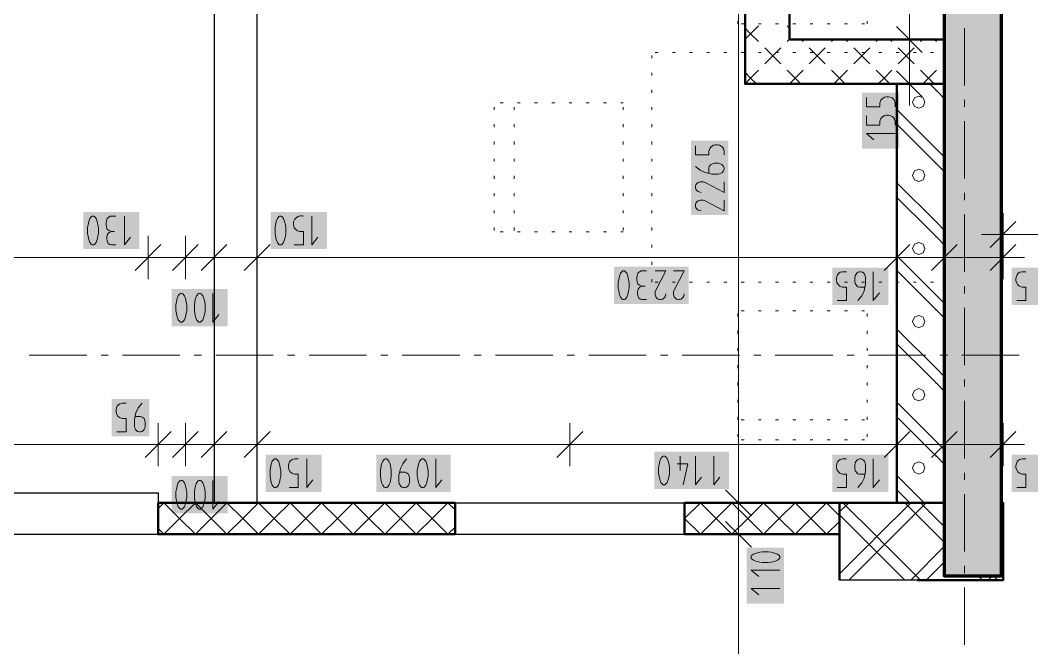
# Model space of a CAD drawing. Header units: millimetres. Extents: x 0 to 594, y 0 to 420.
# Drawn here: x 88.63 to 124.77, y 226.62 to 249.04 of the extents above; entities that cross this region are included whole.
import ezdxf

# ---------------------------------------------------------------- set-up
doc = ezdxf.new("R2010")
doc.units = ezdxf.units.MM
doc.header["$LTSCALE"] = 8
for name, color, linetype in [('PDF_Instalacni prizdivka do 1m', 7, 'Continuous'), ('PDF_Instalacni prizdivky', 7, 'Continuous'), ('PDF_Koty delkove', 7, 'Continuous'), ('PDF_Kuchyne', 7, 'Continuous'), ('PDF_Nabytek', 7, 'Continuous'), ('PDF_Osy hlavni', 7, 'Continuous'), ('PDF_Pricky CP', 7, 'Continuous'), ('PDF_Pricky zdene', 7, 'Continuous'), ('PDF_Sanita', 7, 'Continuous'), ('PDF_Steny akusticke', 7, 'Continuous'), ('PDF_Steny obvodove nosne', 7, 'Continuous')]:
    doc.layers.add(name, color=color, linetype=linetype)

msp = doc.modelspace()

# ---------------------------------------------------------------- linework, layer by layer
at = {"layer": 'PDF_Instalacni prizdivka do 1m', "lineweight": 25}
msp.add_lwpolyline([(95.556, 255.018), (95.556, 231.802), (97.094, 231.802), (97.094, 255.018)], close=True, dxfattribs=at)
at = {"layer": 'PDF_Instalacni prizdivky', "lineweight": 50}
msp.add_lwpolyline([(121.642, 231.802), (121.642, 246.767), (119.951, 246.767), (119.951, 231.802)], close=True, dxfattribs=at)
at = {"layer": 'PDF_Instalacni prizdivky', "lineweight": 9}
for points in [[(121.386, 246.505), (121.125, 246.767)], [(121.642, 246.249), (121.386, 246.505)], [(120.733, 246.333), (120.577, 246.268), (120.513, 246.113), (120.577, 245.958), (120.733, 245.894), (120.888, 245.958), (120.952, 246.113), (120.888, 246.268), (120.733, 246.333)], [(121.642, 244.158), (121.386, 244.414), (119.951, 245.849)], [(121.125, 244.153), (119.951, 245.326)], [(121.386, 243.891), (121.125, 244.153)], [(121.642, 243.635), (121.386, 243.891)], [(121.642, 241.544), (121.386, 241.8), (119.951, 243.235)], [(121.125, 241.539), (119.951, 242.713)], [(121.386, 241.278), (121.125, 241.539)], [(121.642, 241.022), (121.386, 241.278)], [(121.642, 238.931), (121.386, 239.187), (119.951, 240.622)], [(121.125, 238.925), (119.951, 240.099)], [(121.386, 238.664), (121.125, 238.925)], [(121.642, 238.408), (121.386, 238.664)], [(121.642, 236.317), (121.386, 236.573), (119.951, 238.008)], [(121.125, 236.312), (119.951, 237.485)], [(121.386, 236.05), (121.125, 236.312)], [(121.642, 235.794), (121.386, 236.05)], [(121.642, 233.703), (121.386, 233.959), (119.951, 235.394)], [(121.125, 233.698), (119.951, 234.872)], [(121.386, 233.437), (121.125, 233.698)], [(121.642, 233.18), (121.386, 233.437)], [(120.93, 231.802), (119.951, 232.781)], [(120.407, 231.802), (119.951, 232.258)]]:
    msp.add_lwpolyline(points, dxfattribs=at)
for points in [[(120.733, 243.719), (120.577, 243.655), (120.513, 243.499), (120.577, 243.344), (120.733, 243.28), (120.888, 243.344), (120.952, 243.499), (120.888, 243.655)], [(120.733, 241.105), (120.577, 241.041), (120.513, 240.886), (120.577, 240.73), (120.733, 240.666), (120.888, 240.73), (120.952, 240.886), (120.888, 241.041)], [(120.733, 238.492), (120.577, 238.427), (120.513, 238.272), (120.577, 238.117), (120.733, 238.052), (120.888, 238.117), (120.952, 238.272), (120.888, 238.427)], [(120.733, 235.878), (120.577, 235.813), (120.513, 235.658), (120.577, 235.503), (120.733, 235.439), (120.888, 235.503), (120.952, 235.658), (120.888, 235.813)], [(120.733, 233.264), (120.577, 233.2), (120.513, 233.045), (120.577, 232.889), (120.733, 232.825), (120.888, 232.889), (120.952, 233.045), (120.888, 233.2)]]:
    msp.add_lwpolyline(points, close=True, dxfattribs=at)
at = {"layer": 'PDF_Instalacni prizdivky', "lineweight": 9, "transparency": 33554559}
for points in [[(121.347, 246.5), (121.324, 246.523), (121.37, 246.523), (121.347, 246.547)], [(121.347, 243.887), (121.324, 243.91), (121.37, 243.91), (121.347, 243.933)], [(121.347, 241.273), (121.324, 241.296), (121.37, 241.296), (121.347, 241.319)], [(121.347, 238.659), (121.324, 238.682), (121.37, 238.682), (121.347, 238.705)], [(121.347, 236.046), (121.324, 236.069), (121.37, 236.069), (121.347, 236.092)], [(121.347, 233.432), (121.324, 233.455), (121.37, 233.455), (121.347, 233.478)]]:
    msp.add_solid(points, dxfattribs=at)
at = {"layer": 'PDF_Koty delkove', "lineweight": 18}
for points in [[(114.291, 215.761), (114.291, 230.674), (114.291, 231.802), (114.291, 255.018), (114.291, 256.555), (114.291, 259.015), (114.291, 264.499), (114.291, 266.088), (114.291, 284.64)], [(120.397, 246.767), (120.397, 248.355), (120.397, 256.555), (120.397, 259.015), (120.397, 264.499), (120.397, 266.088)], [(120.858, 247.894), (119.936, 248.817)], [(121.166, 248.355), (120.397, 248.355), (119.628, 248.355)], [(120.858, 246.305), (119.936, 247.228)], [(121.166, 246.767), (120.397, 246.767), (119.628, 246.767)], [(120.397, 246.767), (120.397, 245.998)], [(118.86, 246.278), (118.86, 245.95), (119.337, 245.95), (119.337, 246.087), (119.372, 246.182), (119.423, 246.237), (119.508, 246.292), (119.576, 246.306), (119.645, 246.306), (119.713, 246.292), (119.781, 246.265), (119.832, 246.223), (119.867, 246.169), (119.885, 246.087), (119.885, 245.95)], [(118.86, 245.621), (118.86, 245.293), (119.337, 245.293), (119.337, 245.43), (119.372, 245.525), (119.423, 245.58), (119.508, 245.635), (119.576, 245.649), (119.645, 245.649), (119.713, 245.635), (119.781, 245.607), (119.832, 245.566), (119.867, 245.512), (119.885, 245.43), (119.885, 245.293)], [(119.885, 244.992), (118.86, 244.992), (119.132, 244.773)], [(112.753, 244.56), (112.753, 244.232), (113.231, 244.232), (113.231, 244.369), (113.266, 244.464), (113.317, 244.519), (113.402, 244.573), (113.47, 244.587), (113.538, 244.587), (113.607, 244.573), (113.675, 244.546), (113.726, 244.505), (113.761, 244.451), (113.778, 244.369), (113.778, 244.232)], [(113.231, 243.575), (113.231, 243.766), (113.248, 243.821), (113.282, 243.862), (113.317, 243.889), (113.367, 243.916), (113.436, 243.93), (113.572, 243.93), (113.641, 243.916), (113.692, 243.889), (113.726, 243.862), (113.761, 243.821), (113.778, 243.766), (113.778, 243.712), (113.761, 243.657), (113.726, 243.616), (113.692, 243.589), (113.641, 243.561), (113.572, 243.547), (113.334, 243.547), (113.095, 243.602), (112.923, 243.684), (112.753, 243.821)], [(113.778, 243.273), (113.778, 242.89), (113.095, 243.246), (113.026, 243.273), (112.923, 243.273), (112.856, 243.246), (112.805, 243.205), (112.77, 243.164), (112.753, 243.109), (112.753, 243.055), (112.77, 243), (112.805, 242.959), (112.856, 242.917), (112.957, 242.89)], [(113.778, 242.616), (113.778, 242.233), (113.095, 242.589), (113.026, 242.616), (112.923, 242.616), (112.856, 242.589), (112.805, 242.548), (112.77, 242.507), (112.753, 242.452), (112.753, 242.398), (112.77, 242.343), (112.805, 242.302), (112.856, 242.26), (112.957, 242.233)], [(123.744, 242.154), (123.744, 241.385), (123.744, 240.617)], [(91.711, 241.87), (91.697, 241.802), (91.697, 241.733), (91.711, 241.648), (91.738, 241.58), (91.793, 241.529), (91.888, 241.494)], [(92.053, 242.042), (91.861, 242.042), (91.793, 242.007), (91.738, 241.956), (91.711, 241.87)], [(92.354, 242.042), (92.354, 241.017), (92.572, 241.289)], [(99.049, 242.042), (99.049, 241.017), (99.268, 241.289)], [(124.205, 241.847), (123.282, 240.924)], [(92.053, 241.017), (91.888, 241.017), (91.833, 241.033), (91.779, 241.068), (91.751, 241.119), (91.724, 241.221), (91.724, 241.289), (91.751, 241.392), (91.806, 241.46), (91.888, 241.494), (91.998, 241.494)], [(93.199, 241.333), (93.199, 240.565), (93.199, 239.796)], [(94.531, 241.333), (94.531, 240.565), (94.531, 239.796)], [(95.556, 241.333), (95.556, 240.565), (95.556, 239.796)], [(97.094, 241.333), (97.094, 240.565), (97.094, 239.796)], [(119.951, 241.333), (119.951, 240.565), (119.951, 239.796)], [(121.642, 241.333), (121.642, 240.565), (121.642, 239.796)], [(123.744, 241.385), (122.975, 241.385)], [(256.224, 241.385), (178.529, 241.385), (171.047, 241.385), (163.154, 241.385), (153.11, 241.385), (151.623, 241.385), (123.744, 241.385)], [(123.744, 241.333), (123.744, 240.565), (123.744, 239.796)], [(93.66, 241.026), (92.738, 240.103)], [(94.993, 241.026), (94.07, 240.103)], [(96.018, 241.026), (95.095, 240.103)], [(97.555, 241.026), (96.632, 240.103)], [(120.412, 241.026), (119.49, 240.103)], [(122.104, 241.026), (121.181, 240.103)], [(124.205, 241.026), (123.282, 240.103)], [(97.094, 240.565), (95.556, 240.565), (94.531, 240.565), (93.199, 240.565), (77.721, 240.565), (65.37, 240.565), (63.115, 240.565), (61.629, 240.565)], [(97.094, 240.565), (111.665, 240.565), (118.726, 240.565), (119.951, 240.565), (120.278, 240.565), (121.642, 240.565), (123.744, 240.565), (124.512, 240.565)], [(111.01, 240.085), (110.819, 240.085), (110.751, 240.05), (110.696, 239.999), (110.669, 239.914), (110.655, 239.845), (110.655, 239.777), (110.669, 239.692), (110.696, 239.624), (110.751, 239.573), (110.846, 239.538)], [(111.312, 240.085), (111.695, 240.085), (111.339, 239.402), (111.312, 239.333), (111.312, 239.23), (111.339, 239.163), (111.38, 239.112), (111.421, 239.077), (111.476, 239.06), (111.53, 239.06), (111.585, 239.077), (111.626, 239.112), (111.667, 239.163), (111.695, 239.264)], [(111.969, 240.085), (112.352, 240.085), (111.996, 239.402), (111.969, 239.333), (111.969, 239.23), (111.996, 239.163), (112.037, 239.112), (112.078, 239.077), (112.133, 239.06), (112.187, 239.06), (112.242, 239.077), (112.283, 239.112), (112.324, 239.163), (112.352, 239.264)], [(117.819, 239.027), (118.148, 239.027), (118.148, 239.505), (118.011, 239.505), (117.915, 239.54), (117.86, 239.591), (117.806, 239.676), (117.792, 239.744), (117.792, 239.812), (117.806, 239.881), (117.833, 239.949), (117.874, 240), (117.928, 240.035), (118.011, 240.052), (118.148, 240.052)], [(118.805, 239.505), (118.613, 239.505), (118.558, 239.522), (118.517, 239.556), (118.49, 239.591), (118.463, 239.641), (118.449, 239.71), (118.449, 239.846), (118.463, 239.915), (118.49, 239.966), (118.517, 240), (118.558, 240.035), (118.613, 240.052)], [(118.613, 240.052), (118.668, 240.052), (118.723, 240.035), (118.764, 240), (118.791, 239.966), (118.819, 239.915), (118.833, 239.846), (118.833, 239.607), (118.778, 239.368), (118.696, 239.197), (118.558, 239.027)], [(119.106, 240.052), (119.106, 239.027), (119.325, 239.3)], [(124.232, 239.027), (124.56, 239.027), (124.56, 239.505), (124.423, 239.505), (124.328, 239.54), (124.273, 239.591), (124.218, 239.676), (124.204, 239.744), (124.204, 239.812), (124.218, 239.881), (124.246, 239.949), (124.287, 240), (124.341, 240.035), (124.423, 240.052), (124.56, 240.052)], [(95.221, 238.975), (95.194, 239.095), (95.152, 239.197), (95.098, 239.266), (95.07, 239.283), (95.016, 239.283), (94.988, 239.266), (94.934, 239.197), (94.893, 239.095), (94.866, 238.975), (94.852, 238.872)], [(95.509, 239.283), (95.509, 238.258), (95.727, 238.531)], [(111.01, 239.06), (110.846, 239.06), (110.791, 239.077), (110.737, 239.112), (110.709, 239.163), (110.682, 239.264), (110.682, 239.333), (110.709, 239.435), (110.764, 239.504), (110.846, 239.538), (110.955, 239.538)], [(94.852, 238.872), (94.852, 238.667), (94.866, 238.566), (94.893, 238.446), (94.934, 238.343), (94.988, 238.275), (95.016, 238.258), (95.07, 238.258), (95.098, 238.275), (95.152, 238.343), (95.194, 238.446), (95.221, 238.566), (95.235, 238.667), (95.235, 238.872), (95.221, 238.975)], [(92.083, 234.333), (92.411, 234.333), (92.411, 234.811), (92.274, 234.811), (92.179, 234.845), (92.124, 234.897), (92.07, 234.982), (92.056, 235.049), (92.056, 235.118), (92.07, 235.187), (92.097, 235.254), (92.138, 235.306), (92.192, 235.34), (92.274, 235.358), (92.411, 235.358)], [(92.986, 235.358), (92.849, 235.187), (92.767, 235.016), (92.713, 234.777), (92.713, 234.537), (92.727, 234.469), (92.754, 234.418), (92.781, 234.384), (92.822, 234.349), (92.877, 234.333), (92.931, 234.333), (92.986, 234.349), (93.027, 234.384), (93.054, 234.418), (93.082, 234.469), (93.096, 234.537), (93.096, 234.674), (93.082, 234.742), (93.054, 234.811), (92.986, 234.862), (92.931, 234.879), (92.74, 234.879)], [(93.558, 234.65), (93.558, 233.881), (93.558, 233.112)], [(94.531, 234.65), (94.531, 233.881), (94.531, 233.112)], [(95.556, 234.65), (95.556, 233.881), (95.556, 233.112)], [(97.094, 234.65), (97.094, 233.881), (97.094, 233.112)], [(108.266, 234.65), (108.266, 233.881), (108.266, 233.112)], [(119.951, 234.65), (119.951, 233.881), (119.951, 233.112)], [(121.642, 234.65), (121.642, 233.881), (121.642, 233.112)], [(123.744, 234.65), (123.744, 233.881), (123.744, 233.112)], [(94.019, 234.342), (93.096, 233.42)], [(94.993, 234.342), (94.07, 233.42)], [(96.018, 234.342), (95.095, 233.42)], [(97.555, 234.342), (96.632, 233.42)], [(108.727, 234.342), (107.805, 233.42)], [(120.412, 234.342), (119.49, 233.42)], [(122.104, 234.342), (121.181, 233.42)], [(124.205, 234.342), (123.282, 233.42)], [(123.744, 233.881), (121.642, 233.881), (119.951, 233.881), (118.809, 233.881), (116.099, 233.881), (108.266, 233.881), (97.094, 233.881), (95.556, 233.881), (94.531, 233.881), (93.558, 233.881), (79.208, 233.881), (77.721, 233.881)], [(123.744, 233.881), (124.512, 233.881)], [(111.439, 233.059), (111.439, 232.854), (111.453, 232.753), (111.48, 232.633), (111.521, 232.53), (111.576, 232.462), (111.603, 232.445), (111.658, 232.445), (111.686, 232.462), (111.74, 232.53), (111.781, 232.633), (111.809, 232.753), (111.823, 232.854), (111.823, 233.059), (111.809, 233.162), (111.781, 233.282), (111.74, 233.384), (111.686, 233.453), (111.658, 233.47), (111.603, 233.47), (111.576, 233.453), (111.521, 233.384), (111.48, 233.282)], [(112.206, 233.47), (112.206, 232.958)], [(112.753, 233.47), (112.753, 232.445), (112.972, 232.718)], [(113.41, 233.47), (113.41, 232.445), (113.629, 232.718)], [(97.924, 232.651), (97.938, 232.752), (97.938, 232.957), (97.924, 233.06), (97.896, 233.18), (97.855, 233.282), (97.801, 233.351), (97.773, 233.368), (97.719, 233.368), (97.691, 233.351), (97.637, 233.282), (97.596, 233.18), (97.569, 233.06), (97.555, 232.957)], [(98.239, 232.343), (98.567, 232.343), (98.567, 232.821), (98.43, 232.821), (98.335, 232.856), (98.28, 232.907), (98.226, 232.992), (98.212, 233.06), (98.212, 233.129), (98.226, 233.197), (98.253, 233.265), (98.294, 233.316), (98.348, 233.351), (98.43, 233.368), (98.567, 233.368)], [(98.869, 233.368), (98.869, 232.343), (99.087, 232.616)], [(101.502, 232.957), (101.502, 232.752), (101.516, 232.651), (101.544, 232.531), (101.585, 232.428), (101.639, 232.36), (101.667, 232.343), (101.721, 232.343), (101.749, 232.36), (101.803, 232.428), (101.844, 232.531), (101.872, 232.651), (101.886, 232.752), (101.886, 232.957), (101.872, 233.06), (101.844, 233.18), (101.803, 233.282), (101.749, 233.351), (101.721, 233.368), (101.667, 233.368), (101.639, 233.351), (101.585, 233.282), (101.544, 233.18), (101.516, 233.06), (101.502, 232.957)], [(102.433, 233.368), (102.296, 233.197), (102.214, 233.026), (102.16, 232.787), (102.16, 232.547), (102.173, 232.48), (102.201, 232.428), (102.228, 232.395), (102.269, 232.36), (102.324, 232.343), (102.378, 232.343), (102.433, 232.36), (102.474, 232.395), (102.501, 232.428), (102.529, 232.48), (102.543, 232.547), (102.543, 232.685), (102.529, 232.752), (102.501, 232.821), (102.433, 232.872), (102.378, 232.89), (102.187, 232.89)], [(103.474, 233.368), (103.474, 232.343), (103.692, 232.616)], [(111.48, 233.282), (111.453, 233.162), (111.439, 233.059)], [(112.096, 233.197), (112.48, 233.197), (112.315, 232.445)], [(117.819, 232.343), (118.148, 232.343), (118.148, 232.821), (118.011, 232.821), (117.915, 232.856), (117.86, 232.907), (117.806, 232.992), (117.792, 233.06), (117.792, 233.129), (117.806, 233.197), (117.833, 233.265), (117.874, 233.316), (117.928, 233.351), (118.011, 233.368), (118.148, 233.368)], [(118.805, 232.821), (118.613, 232.821), (118.558, 232.838), (118.517, 232.872), (118.49, 232.907), (118.463, 232.957), (118.449, 233.026), (118.449, 233.162), (118.463, 233.231), (118.49, 233.282), (118.517, 233.316), (118.558, 233.351), (118.613, 233.368), (118.668, 233.368), (118.723, 233.351), (118.764, 233.316)], [(118.764, 233.316), (118.791, 233.282), (118.819, 233.231), (118.833, 233.162), (118.833, 232.924), (118.778, 232.685), (118.696, 232.514), (118.558, 232.343)], [(119.106, 233.368), (119.106, 232.343), (119.325, 232.616)], [(124.232, 232.343), (124.56, 232.343), (124.56, 232.821), (124.423, 232.821), (124.328, 232.856), (124.273, 232.907), (124.218, 232.992), (124.204, 233.06), (124.204, 233.129), (124.218, 233.197), (124.246, 233.265), (124.287, 233.316), (124.341, 233.351), (124.423, 233.368), (124.56, 233.368)], [(97.555, 232.957), (97.555, 232.752), (97.569, 232.651), (97.596, 232.531), (97.637, 232.428), (97.691, 232.36), (97.719, 232.343), (97.773, 232.343), (97.801, 232.36), (97.855, 232.428), (97.896, 232.531), (97.924, 232.651)], [(94.564, 231.882), (94.578, 231.984), (94.578, 232.189), (94.564, 232.291), (94.536, 232.411), (94.495, 232.514), (94.441, 232.582), (94.413, 232.6), (94.359, 232.6), (94.331, 232.582), (94.277, 232.514), (94.236, 232.411), (94.209, 232.291), (94.195, 232.189)], [(95.509, 232.6), (95.509, 231.575), (95.727, 231.847)], [(94.195, 232.189), (94.195, 231.984), (94.209, 231.882), (94.236, 231.762), (94.277, 231.66), (94.331, 231.591), (94.359, 231.575), (94.413, 231.575), (94.441, 231.591), (94.495, 231.66), (94.536, 231.762), (94.564, 231.882)], [(114.752, 231.34), (113.83, 232.263)], [(114.291, 231.802), (113.522, 231.802)], [(114.291, 231.802), (115.06, 231.802)], [(114.752, 230.213), (113.83, 231.135)], [(115.06, 230.674), (114.291, 230.674), (113.522, 230.674)], [(115.357, 230.047), (115.152, 230.047), (115.05, 230.033), (114.93, 230.006), (114.828, 229.965), (114.759, 229.911), (114.743, 229.883), (114.743, 229.829), (114.759, 229.801), (114.828, 229.747), (114.93, 229.706), (115.05, 229.678), (115.152, 229.664), (115.357, 229.664), (115.459, 229.678), (115.579, 229.706), (115.682, 229.747), (115.75, 229.801), (115.768, 229.829), (115.768, 229.883), (115.75, 229.911), (115.682, 229.965), (115.579, 230.006), (115.459, 230.033), (115.357, 230.047)], [(115.768, 229.39), (114.743, 229.39), (115.016, 229.172)], [(115.768, 228.733), (114.743, 228.733), (115.016, 228.515)]]:
    msp.add_lwpolyline(points, dxfattribs=at)
for points in [[(91.04, 241.631), (91.04, 241.426), (91.054, 241.324), (91.081, 241.204), (91.122, 241.102), (91.176, 241.033), (91.204, 241.017), (91.258, 241.017), (91.286, 241.033), (91.341, 241.102), (91.382, 241.204), (91.409, 241.324), (91.423, 241.426), (91.423, 241.631), (91.409, 241.733), (91.382, 241.853), (91.341, 241.956), (91.286, 242.024), (91.258, 242.042), (91.204, 242.042), (91.176, 242.024), (91.122, 241.956), (91.081, 241.853), (91.054, 241.733)], [(97.735, 241.631), (97.735, 241.426), (97.749, 241.324), (97.776, 241.204), (97.817, 241.102), (97.872, 241.033), (97.9, 241.017), (97.954, 241.017), (97.982, 241.033), (98.036, 241.102), (98.077, 241.204), (98.105, 241.324), (98.119, 241.426), (98.119, 241.631), (98.105, 241.733), (98.077, 241.853), (98.036, 241.955), (97.982, 242.024), (97.954, 242.042), (97.9, 242.042), (97.872, 242.024), (97.817, 241.955), (97.776, 241.853), (97.749, 241.733)], [(109.998, 239.674), (109.998, 239.469), (110.012, 239.368), (110.039, 239.248), (110.08, 239.145), (110.134, 239.077), (110.162, 239.06), (110.216, 239.06), (110.244, 239.077), (110.298, 239.145), (110.339, 239.248), (110.367, 239.368), (110.381, 239.469), (110.381, 239.674), (110.367, 239.777), (110.339, 239.897), (110.298, 239.999), (110.244, 240.068), (110.216, 240.085), (110.162, 240.085), (110.134, 240.068), (110.08, 239.999), (110.039, 239.897), (110.012, 239.777)], [(94.195, 238.872), (94.195, 238.667), (94.209, 238.566), (94.236, 238.446), (94.277, 238.343), (94.331, 238.275), (94.359, 238.258), (94.413, 238.258), (94.441, 238.275), (94.495, 238.343), (94.536, 238.446), (94.564, 238.566), (94.578, 238.667), (94.578, 238.872), (94.564, 238.975), (94.536, 239.095), (94.495, 239.197), (94.441, 239.266), (94.413, 239.283), (94.359, 239.283), (94.331, 239.266), (94.277, 239.197), (94.236, 239.095), (94.209, 238.975)], [(102.817, 232.957), (102.817, 232.752), (102.831, 232.651), (102.858, 232.531), (102.899, 232.428), (102.953, 232.36), (102.981, 232.343), (103.035, 232.343), (103.063, 232.36), (103.117, 232.428), (103.158, 232.531), (103.186, 232.651), (103.2, 232.752), (103.2, 232.957), (103.186, 233.06), (103.158, 233.18), (103.117, 233.282), (103.063, 233.351), (103.035, 233.368), (102.981, 233.368), (102.953, 233.351), (102.899, 233.282), (102.858, 233.18), (102.831, 233.06)], [(94.852, 232.189), (94.852, 231.984), (94.866, 231.882), (94.893, 231.762), (94.934, 231.66), (94.988, 231.591), (95.016, 231.575), (95.07, 231.575), (95.098, 231.591), (95.152, 231.66), (95.194, 231.762), (95.221, 231.882), (95.235, 231.984), (95.235, 232.189), (95.221, 232.291), (95.194, 232.411), (95.152, 232.514), (95.098, 232.582), (95.07, 232.6), (95.016, 232.6), (94.988, 232.582), (94.934, 232.514), (94.893, 232.411), (94.866, 232.291)]]:
    msp.add_lwpolyline(points, close=True, dxfattribs=at)
msp.add_lwpolyline([(98.419, 241.017), (98.748, 241.017), (98.748, 241.494), (98.611, 241.494), (98.516, 241.529, -0.84385), (98.748, 242.042)], format="xyb", dxfattribs=at)
at = {"layer": 'PDF_Koty delkove', "color": 7, "lineweight": 18, "true_color": 0xffffff, "transparency": 33554559}
for points in [[(120.038, 244.454), (120.038, 246.459), (118.706, 244.454), (118.706, 246.459)], [(113.932, 242.079), (113.932, 244.741), (112.6, 242.079), (112.6, 244.741)], [(92.891, 242.195), (90.886, 242.195), (92.891, 240.863), (90.886, 240.863)], [(99.587, 242.195), (97.582, 242.195), (99.587, 240.863), (97.582, 240.863)], [(112.506, 240.239), (109.844, 240.239), (112.506, 238.907), (109.844, 238.907)], [(119.644, 240.206), (117.639, 240.206), (119.644, 238.873), (117.639, 238.873)], [(126.056, 240.206), (124.051, 240.206), (126.056, 238.873), (124.051, 238.873)], [(96.046, 239.437), (94.041, 239.437), (96.046, 238.105), (94.041, 238.105)], [(93.25, 235.512), (91.902, 235.512), (93.25, 234.179), (91.902, 234.179)], [(99.406, 233.522), (97.401, 233.522), (99.406, 232.19), (97.401, 232.19)], [(104.011, 233.522), (101.349, 233.522), (104.011, 232.19), (101.349, 232.19)], [(113.948, 233.624), (111.286, 233.624), (113.948, 232.292), (111.286, 232.292)], [(119.644, 233.522), (117.639, 233.522), (119.644, 232.19), (117.639, 232.19)], [(126.056, 233.522), (124.051, 233.522), (126.056, 232.19), (124.051, 232.19)], [(96.046, 232.753), (94.041, 232.753), (96.046, 231.421), (94.041, 231.421)], [(115.922, 228.196), (115.922, 230.201), (114.589, 228.196), (114.589, 230.201)]]:
    msp.add_solid(points, dxfattribs=at)
at = {"layer": 'PDF_Kuchyne'}
msp.add_line((120.669, 229.034), (117.9, 229.034), dxfattribs=at)
at = {"layer": 'PDF_Nabytek'}
for p, q in [((79.186, 232.16), (93.558, 232.16)), ((93.558, 232.16), (93.558, 231.802)), ((104.166, 231.802), (112.366, 231.802)), ((79.208, 230.674), (93.558, 230.674)), ((104.166, 230.674), (112.366, 230.674))]:
    msp.add_line(p, q, dxfattribs=at)
at = {"layer": 'PDF_Nabytek', "lineweight": 13}
for points in [[(114.271, 248.913), (114.271, 249.013)], [(118.883, 248.913), (118.883, 249.013)], [(114.271, 248.913), (114.271, 248.913)], [(114.271, 248.913), (114.271, 248.913)], [(114.491, 248.913), (114.388, 248.913)], [(115.106, 248.913), (115.003, 248.913)], [(115.721, 248.913), (115.618, 248.913)], [(116.336, 248.913), (116.233, 248.913)], [(116.951, 248.913), (116.848, 248.913)], [(117.566, 248.913), (117.463, 248.913)], [(118.181, 248.913), (118.078, 248.913)], [(118.796, 248.913), (118.693, 248.913)], [(118.883, 248.913), (118.883, 248.913)], [(118.883, 248.913), (118.883, 248.913)], [(111.2, 247.888), (111.2, 247.888)], [(111.2, 247.888), (111.2, 247.888)], [(111.2, 247.681), (111.2, 247.783)], [(111.416, 247.888), (111.313, 247.888)], [(112.031, 247.888), (111.928, 247.888)], [(112.646, 247.888), (112.543, 247.888)], [(113.261, 247.888), (113.158, 247.888)], [(113.876, 247.888), (113.773, 247.888)], [(114.491, 247.888), (114.388, 247.888)], [(115.106, 247.888), (115.003, 247.888)], [(115.721, 247.888), (115.618, 247.888)], [(116.336, 247.888), (116.233, 247.888)], [(116.951, 247.888), (116.848, 247.888)], [(117.566, 247.888), (117.463, 247.888)], [(118.181, 247.888), (118.078, 247.888)], [(118.796, 247.888), (118.693, 247.888)], [(119.411, 247.888), (119.308, 247.888)], [(120.026, 247.888), (119.923, 247.888)], [(120.641, 247.888), (120.538, 247.888)], [(121.256, 247.888), (121.153, 247.888)], [(111.2, 247.066), (111.2, 247.168)], [(111.2, 246.451), (111.2, 246.553)], [(105.563, 246.095), (105.563, 246.095)], [(105.563, 246.095), (105.563, 246.095)], [(105.881, 246.095), (105.778, 246.095)], [(106.28, 246.095), (106.28, 246.095)], [(106.496, 246.095), (106.393, 246.095)], [(107.111, 246.095), (107.008, 246.095)], [(107.726, 246.095), (107.623, 246.095)], [(108.341, 246.095), (108.238, 246.095)], [(108.956, 246.095), (108.853, 246.095)], [(109.571, 246.095), (109.468, 246.095)], [(110.175, 246.095), (110.083, 246.095)], [(110.175, 246.095), (110.175, 246.095)], [(105.563, 245.836), (105.563, 245.938)], [(106.28, 245.836), (106.28, 245.938)], [(110.175, 245.836), (110.175, 245.938)], [(111.2, 245.836), (111.2, 245.938)], [(105.563, 245.221), (105.563, 245.323)], [(106.28, 245.221), (106.28, 245.323)], [(110.175, 245.221), (110.175, 245.323)], [(111.2, 245.221), (111.2, 245.323)], [(105.563, 244.606), (105.563, 244.708)], [(106.28, 244.606), (106.28, 244.708)], [(110.175, 244.606), (110.175, 244.708)], [(111.2, 244.606), (111.2, 244.708)], [(105.563, 243.991), (105.563, 244.093)], [(106.28, 243.991), (106.28, 244.093)], [(110.175, 243.991), (110.175, 244.093)], [(111.2, 243.991), (111.2, 244.093)], [(105.563, 243.376), (105.563, 243.478)], [(106.28, 243.376), (106.28, 243.478)], [(110.175, 243.376), (110.175, 243.478)], [(111.2, 243.376), (111.2, 243.478)], [(105.563, 242.761), (105.563, 242.864)], [(106.28, 242.761), (106.28, 242.864)], [(110.175, 242.761), (110.175, 242.864)], [(111.2, 242.761), (111.2, 242.864)], [(105.563, 242.146), (105.563, 242.249)], [(106.28, 242.146), (106.28, 242.249)], [(110.175, 242.146), (110.175, 242.249)], [(111.2, 242.146), (111.2, 242.249)], [(105.563, 241.531), (105.563, 241.634)], [(105.563, 241.482), (105.563, 241.482)], [(105.563, 241.482), (105.563, 241.482)], [(105.881, 241.482), (105.778, 241.482)], [(106.28, 241.531), (106.28, 241.634)], [(106.28, 241.482), (106.28, 241.482)], [(106.496, 241.482), (106.393, 241.482)], [(107.111, 241.482), (107.008, 241.482)], [(107.726, 241.482), (107.623, 241.482)], [(108.341, 241.482), (108.238, 241.482)], [(108.956, 241.482), (108.853, 241.482)], [(109.571, 241.482), (109.468, 241.482)], [(110.175, 241.482), (110.083, 241.482)], [(110.175, 241.531), (110.175, 241.634)], [(110.175, 241.482), (110.175, 241.482)], [(110.175, 241.482), (110.175, 241.482)], [(111.2, 241.531), (111.2, 241.634)], [(111.2, 240.916), (111.2, 241.019)], [(111.2, 240.301), (111.2, 240.404)], [(111.2, 239.688), (111.2, 239.789)], [(111.2, 239.688), (111.2, 239.688)], [(111.416, 239.688), (111.313, 239.688)], [(112.031, 239.688), (111.928, 239.688)], [(112.646, 239.688), (112.543, 239.688)], [(113.261, 239.688), (113.158, 239.688)], [(113.876, 239.688), (113.773, 239.688)], [(114.491, 239.688), (114.388, 239.688)], [(115.106, 239.688), (115.003, 239.688)], [(115.721, 239.688), (115.618, 239.688)], [(116.336, 239.688), (116.233, 239.688)], [(116.951, 239.688), (116.848, 239.688)], [(117.566, 239.688), (117.463, 239.688)], [(118.181, 239.688), (118.078, 239.688)], [(118.796, 239.688), (118.693, 239.688)], [(119.411, 239.688), (119.308, 239.688)], [(120.026, 239.688), (119.923, 239.688)], [(120.641, 239.688), (120.538, 239.688)], [(121.256, 239.688), (121.153, 239.688)], [(114.271, 238.663), (114.271, 238.663)], [(114.271, 238.663), (114.271, 238.663)], [(114.271, 238.456), (114.271, 238.559)], [(114.491, 238.663), (114.388, 238.663)], [(115.106, 238.663), (115.003, 238.663)], [(115.721, 238.663), (115.618, 238.663)], [(116.336, 238.663), (116.233, 238.663)], [(116.951, 238.663), (116.848, 238.663)], [(117.566, 238.663), (117.463, 238.663)], [(118.181, 238.663), (118.078, 238.663)], [(118.796, 238.663), (118.693, 238.663)], [(118.883, 238.663), (118.883, 238.663)], [(118.883, 238.663), (118.883, 238.663)], [(118.883, 238.456), (118.883, 238.559)], [(114.271, 237.841), (114.271, 237.944)], [(118.883, 237.841), (118.883, 237.944)], [(114.271, 237.226), (114.271, 237.329)], [(118.883, 237.226), (118.883, 237.329)], [(114.271, 236.611), (114.271, 236.714)], [(118.883, 236.611), (118.883, 236.714)], [(114.271, 235.996), (114.271, 236.099)], [(118.883, 235.996), (118.883, 236.099)], [(114.271, 235.381), (114.271, 235.484)], [(118.883, 235.381), (118.883, 235.484)], [(114.271, 234.766), (114.271, 234.869)], [(114.271, 234.768), (114.271, 234.768)], [(114.491, 234.768), (114.388, 234.768)], [(115.106, 234.768), (115.003, 234.768)], [(115.721, 234.768), (115.618, 234.768)], [(116.336, 234.768), (116.233, 234.768)], [(116.951, 234.768), (116.848, 234.768)], [(117.566, 234.768), (117.463, 234.768)], [(118.181, 234.768), (118.078, 234.768)], [(118.796, 234.768), (118.693, 234.768)], [(118.883, 234.766), (118.883, 234.869)], [(118.883, 234.768), (118.883, 234.768)], [(114.271, 234.151), (114.271, 234.254)], [(118.883, 234.151), (118.883, 234.254)], [(114.271, 234.051), (114.271, 234.051)], [(114.271, 234.051), (114.271, 234.051)], [(114.491, 234.051), (114.388, 234.051)], [(115.106, 234.051), (115.003, 234.051)], [(115.721, 234.051), (115.618, 234.051)], [(116.336, 234.051), (116.233, 234.051)], [(116.951, 234.051), (116.848, 234.051)], [(117.566, 234.051), (117.463, 234.051)], [(118.181, 234.051), (118.078, 234.051)], [(118.796, 234.051), (118.693, 234.051)], [(118.883, 234.051), (118.883, 234.051)], [(118.883, 234.051), (118.883, 234.051)]]:
    msp.add_lwpolyline(points, dxfattribs=at)
at = {"layer": 'PDF_Osy hlavni', "lineweight": 18}
for points in [[(122.36, 246.713), (122.36, 248.763)], [(122.36, 245.944), (122.36, 246.2)], [(122.36, 243.382), (122.36, 245.432)], [(122.36, 242.613), (122.36, 242.869)], [(122.36, 240.05), (122.36, 242.1)], [(122.36, 239.282), (122.36, 239.538)], [(122.36, 236.719), (122.36, 238.769)], [(91.006, 237.08), (88.956, 237.08)], [(91.775, 237.08), (91.518, 237.08)], [(94.337, 237.08), (92.287, 237.08)], [(95.106, 237.08), (94.85, 237.08)], [(97.668, 237.08), (95.618, 237.08)], [(98.437, 237.08), (98.181, 237.08)], [(101, 237.08), (98.95, 237.08)], [(101.768, 237.08), (101.512, 237.08)], [(104.331, 237.08), (102.281, 237.08)], [(105.1, 237.08), (104.843, 237.08)], [(107.662, 237.08), (105.612, 237.08)], [(108.431, 237.08), (108.175, 237.08)], [(110.993, 237.08), (108.943, 237.08)], [(111.762, 237.08), (111.506, 237.08)], [(114.324, 237.08), (112.275, 237.08)], [(115.093, 237.08), (114.837, 237.08)], [(117.656, 237.08), (115.606, 237.08)], [(118.424, 237.08), (118.168, 237.08)], [(120.987, 237.08), (118.937, 237.08)], [(121.756, 237.08), (121.499, 237.08)], [(124.318, 237.08), (122.268, 237.08)], [(122.36, 235.951), (122.36, 236.207)], [(122.36, 233.388), (122.36, 235.438)], [(122.36, 232.619), (122.36, 232.876)], [(122.36, 230.057), (122.36, 232.107)], [(122.36, 229.288), (122.36, 229.544)], [(122.36, 226.726), (122.36, 228.776)]]:
    msp.add_lwpolyline(points, dxfattribs=at)
at = {"layer": 'PDF_Pricky CP', "lineweight": 50}
for points in [[(116.112, 248.355), (116.112, 256.555), (114.524, 256.555), (114.524, 246.767), (116.112, 246.767)], [(116.112, 246.767), (119.951, 246.767), (121.642, 246.767), (121.642, 248.355), (116.112, 248.355)]]:
    msp.add_lwpolyline(points, dxfattribs=at)
at = {"layer": 'PDF_Pricky CP', "lineweight": 9}
for points in [[(114.524, 248.36), (114.724, 248.56), (115.008, 248.845)], [(115.008, 248.276), (114.724, 248.56), (114.524, 248.76)], [(116.112, 248.76), (116.028, 248.845)], [(116.112, 248.36), (116.028, 248.276)], [(116.597, 248.276), (116.517, 248.355)], [(117.696, 248.355), (117.617, 248.276)], [(118.185, 248.276), (118.106, 248.355)], [(119.285, 248.355), (119.205, 248.276)], [(119.774, 248.276), (119.695, 248.355)], [(120.874, 248.355), (120.794, 248.276)], [(121.363, 248.276), (121.284, 248.355)], [(115.802, 247.482), (115.234, 248.05)], [(115.802, 248.05), (115.234, 247.482)], [(117.391, 247.482), (116.822, 248.05)], [(117.391, 248.05), (116.822, 247.482)], [(118.98, 247.482), (118.411, 248.05)], [(118.98, 248.05), (118.411, 247.482)], [(120.569, 247.482), (120, 248.05)], [(120.569, 248.05), (120, 247.482)], [(121.642, 247.997), (121.589, 248.05)], [(121.642, 247.535), (121.589, 247.482)], [(114.929, 246.767), (114.724, 246.972), (115.008, 247.256)], [(116.112, 247.171), (116.028, 247.256)], [(116.112, 246.772), (116.312, 246.972), (116.597, 247.256)], [(118.106, 246.767), (117.901, 246.972), (117.617, 247.256)], [(117.696, 246.767), (117.901, 246.972), (118.185, 247.256)], [(119.695, 246.767), (119.49, 246.972), (119.205, 247.256)], [(119.285, 246.767), (119.49, 246.972), (119.774, 247.256)], [(121.284, 246.767), (121.079, 246.972), (120.794, 247.256)], [(120.874, 246.767), (121.079, 246.972), (121.363, 247.256)], [(114.724, 246.972), (114.524, 247.171)], [(114.724, 246.972), (114.524, 246.772)], [(116.517, 246.767), (116.312, 246.972), (116.112, 247.171)], [(116.112, 246.772), (116.107, 246.767)]]:
    msp.add_lwpolyline(points, dxfattribs=at)
at = {"layer": 'PDF_Pricky zdene', "lineweight": 9}
for points in [[(103.346, 231.238), (102.782, 231.802), (102.219, 231.238), (101.655, 230.674), (101.091, 231.238), (100.527, 231.802), (99.964, 231.238), (99.4, 230.674), (98.836, 231.238), (98.272, 231.802), (97.709, 231.238), (97.145, 230.674), (96.581, 231.238), (96.018, 231.802), (95.454, 231.238), (94.89, 230.674), (94.326, 231.238), (93.763, 231.802), (93.558, 231.597)], [(104.166, 231.545), (103.91, 231.802), (103.346, 231.238), (102.782, 230.674), (102.219, 231.238), (101.655, 231.802), (101.091, 231.238), (100.527, 230.674), (99.964, 231.238), (99.4, 231.802), (98.836, 231.238), (98.272, 230.674), (97.709, 231.238), (97.145, 231.802), (96.581, 231.238), (96.018, 230.674), (95.454, 231.238), (94.89, 231.802), (94.326, 231.238), (93.763, 230.674), (93.558, 230.879)], [(112.93, 231.802), (112.366, 231.238)], [(114.057, 230.674), (113.494, 231.238), (112.93, 231.802)], [(114.057, 231.802), (113.494, 231.238), (112.93, 230.674)], [(115.185, 230.674), (114.621, 231.238), (114.057, 231.802)], [(115.185, 231.802), (114.621, 231.238), (114.057, 230.674)], [(116.312, 230.674), (115.749, 231.238), (115.185, 231.802)], [(116.312, 231.802), (115.749, 231.238), (115.185, 230.674)], [(117.44, 230.674), (116.876, 231.238), (116.312, 231.802)], [(117.44, 231.802), (116.876, 231.238), (116.312, 230.674)], [(117.901, 231.34), (117.44, 231.802)], [(103.91, 230.674), (103.346, 231.238)], [(104.166, 230.93), (103.91, 230.674)], [(112.93, 230.674), (112.366, 231.238)], [(117.901, 231.135), (117.44, 230.674)]]:
    msp.add_lwpolyline(points, dxfattribs=at)
at = {"layer": 'PDF_Pricky zdene', "lineweight": 50}
for points in [[(94.531, 231.802), (94.531, 231.801), (93.558, 231.801), (93.558, 231.802)], [(93.558, 231.802), (93.558, 230.674), (101.86, 230.674), (104.166, 230.674)], [(104.166, 231.802), (101.86, 231.802), (94.531, 231.802)], [(104.166, 231.802), (104.166, 230.674)], [(112.366, 230.674), (112.366, 231.802)], [(112.366, 230.674), (114.672, 230.674), (117.901, 230.674), (117.901, 231.802), (114.672, 231.802), (112.366, 231.802)]]:
    msp.add_lwpolyline(points, dxfattribs=at)
at = {"layer": 'PDF_Sanita', "lineweight": 13}
for points in [[(97.094, 231.802), (97.094, 231.802)], [(97.094, 231.802), (97.094, 231.802)], [(97.31, 231.802), (97.207, 231.802)], [(97.925, 231.802), (97.822, 231.802)], [(98.54, 231.802), (98.437, 231.802)], [(99.155, 231.802), (99.052, 231.802)], [(99.77, 231.802), (99.667, 231.802)], [(100.385, 231.802), (100.282, 231.802)], [(101, 231.802), (100.897, 231.802)], [(101.615, 231.802), (101.512, 231.802)], [(102.23, 231.802), (102.127, 231.802)], [(102.845, 231.802), (102.742, 231.802)], [(103.244, 231.802), (103.244, 231.802)], [(103.244, 231.802), (103.244, 231.802)]]:
    msp.add_lwpolyline(points, dxfattribs=at)
at = {"layer": 'PDF_Steny akusticke', "lineweight": 9}
for points in [[(117.901, 231.474), (118.229, 231.802)], [(120.997, 231.802), (119.51, 230.315), (119.234, 230.592), (118.024, 231.802)], [(118.957, 230.315), (119.234, 230.592), (120.443, 231.802)], [(121.642, 230.397), (120.238, 231.802)], [(121.642, 230.951), (120.792, 231.802)], [(123.692, 231.73), (123.744, 231.781)], [(123.744, 231.617), (123.692, 231.668)], [(118.957, 230.315), (117.901, 231.371)], [(123.744, 231.064), (123.692, 231.115)], [(117.901, 229.26), (118.053, 229.412), (118.854, 230.213)], [(118.237, 229.035), (118.237, 229.035), (119.234, 230.039), (119.408, 230.213)], [(119.059, 230.213), (118.957, 230.315), (118.854, 230.213)], [(120.234, 229.032), (119.234, 230.039), (119.059, 230.213)], [(119.408, 230.213), (119.51, 230.315)], [(119.613, 230.213), (119.51, 230.315)], [(120.669, 229.157), (119.613, 230.213)], [(120.455, 229.053), (121.642, 230.233)], [(120.997, 229.034), (121.642, 229.68)], [(123.692, 229.516), (123.744, 229.567)], [(120.792, 229.034), (120.669, 229.157)], [(123.006, 229.034), (122.852, 229.188)], [(123.211, 229.034), (123.364, 229.188)], [(123.559, 229.034), (123.405, 229.188)]]:
    msp.add_lwpolyline(points, dxfattribs=at)
at = {"layer": 'PDF_Steny akusticke', "lineweight": 50}
msp.add_lwpolyline([(120.669, 229.034), (123.744, 229.034), (123.744, 231.802), (123.692, 231.802), (123.692, 229.188), (121.642, 229.188), (121.642, 231.802), (119.951, 231.802), (117.901, 231.802), (117.901, 230.674), (117.901, 229.036)], dxfattribs=at)
at = {"layer": 'PDF_Steny obvodove nosne', "lineweight": 70}
msp.add_lwpolyline([(121.642, 259.015), (121.642, 256.555), (121.642, 248.355), (121.642, 246.767), (121.642, 231.802), (121.642, 229.188), (123.692, 229.188), (123.692, 231.802), (123.692, 256.401), (123.692, 259.015)], dxfattribs=at)
at = {"layer": 'PDF_Steny obvodove nosne', "color": 9, "lineweight": 9, "true_color": 0xc0c0c0, "transparency": 33554559}
msp.add_solid([(121.642, 259.015), (121.642, 229.188), (123.692, 259.015), (123.692, 229.188)], dxfattribs=at)

doc.saveas('drawing.dxf')
